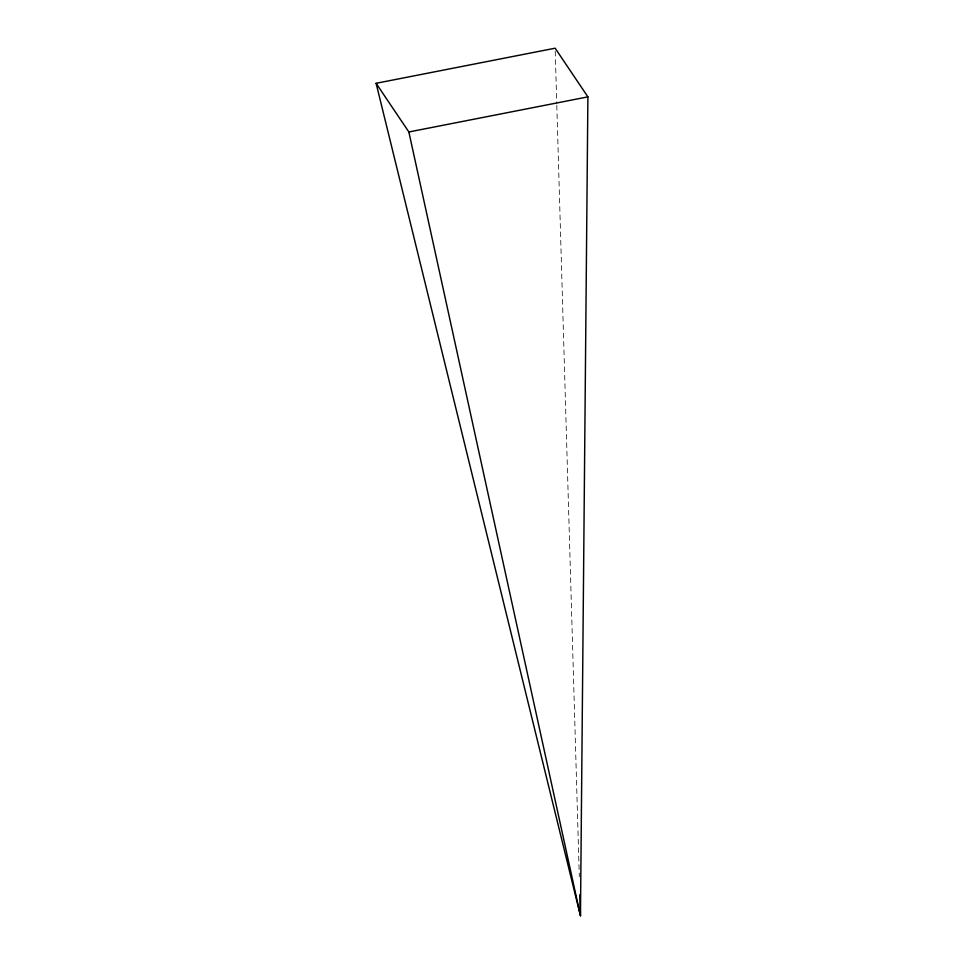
<?xml version="1.0" encoding="UTF-8"?>
<svg xmlns="http://www.w3.org/2000/svg" width="964" height="964" viewBox="0 0 964 964"><rect width="100%" height="100%" fill="white"/><g stroke="black" fill="none" stroke-linecap="round" stroke-linejoin="round"><path stroke-width="0.72" stroke-dasharray="4.82 3.62" d="M555.228 51.213L556.758 103.835M556.806 105.341L579.316 876.71"/><path stroke-width="1.45" d="M587.895 96.87L580.461 915.8L376.105 83.302L555.144 48.2L587.895 96.87L408.857 131.972L376.105 83.302M408.857 131.972L580.461 915.8L579.846 894.749"/></g></svg>
